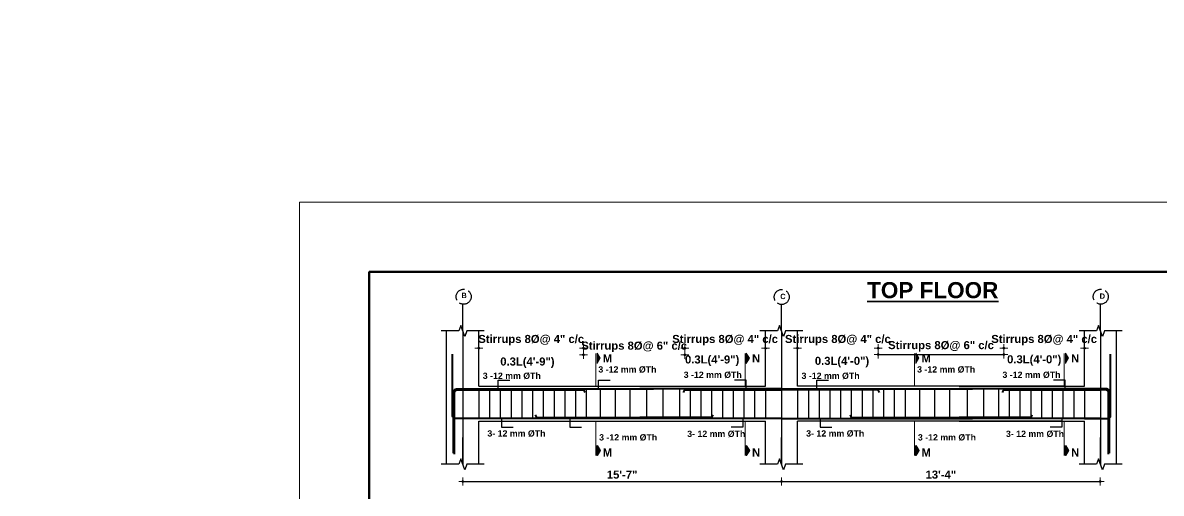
# Model space of a CAD drawing. Header units: inches. Extents: x -12071822 to 12321209, y -1222525 to 1319227.
# Drawn here: x 127889 to 128736, y 50082 to 50433 of the extents above; entities that cross this region are included whole.
import ezdxf
from ezdxf.enums import TextEntityAlignment as Align

# ---------------------------------------------------------------- set-up
doc = ezdxf.new("R2010")
doc.units = ezdxf.units.IN
doc.header["$MEASUREMENT"] = 0
doc.header["$PDMODE"] = 35
doc.linetypes.add('ACAD_ISO02W100', pattern=[15, 12, -3])
for name, color, linetype, lineweight in [('BAR', 5, 'Continuous', 40), ('BORDER', 7, 'Continuous', 60), ('Dimension', 130, 'Continuous', 9), ('Hatch', 9, 'Continuous', 9), ('HATCH1', 4, 'ACAD_ISO02W100', 13), ('TEXT', 255, 'Continuous', 35), ('Window', 3, 'Continuous', 0), ('Windows', 151, 'Continuous', 15)]:
    doc.layers.add(name, color=color, linetype=linetype, lineweight=lineweight)
doc.layers.add('STIRRUP', color=10, linetype='Continuous')
doc.styles.add('1.8 str', font='times.ttf', dxfattribs={"width": 0.8, "height": 6})
doc.styles.add('STYLE1', font='arialbd.ttf')
doc.dimstyles.new('1.4', dxfattribs={"dimscale": 0, "dimtxt": 6, "dimasz": 0.5, "dimexe": 2, "dimexo": 9, "dimgap": 2, "dimtad": 1, "dimdec": 0, "dimlfac": 0.5, "dimzin": 3, "dimdsep": 46, "dimlunit": 4, "dimtxsty": '1.8 str', "dimblk": 'DIM', "dimcen": 3, "dimdle": 3, "dimse1": 1, "dimse2": 1, "dimclrd": 256, "dimclre": 256, "dimclrt": 7, "dimadec": 1, "dimazin": 2, "dimtfac": 1, "dimtdec": 0, "dimtix": 1, "dimtofl": 0, "dimtmove": 2, "dimatfit": 3, "dimldrblk": 'ARROW', "dimfxl": 2, "dimfrac": 2, "dimtolj": 2, "dimtzin": 0, "dimarcsym": 0})

# ---------------------------------------------------------------- blocks, each defined once
blk = doc.blocks.new('DIM')
at = {"layer": 'Dimension'}
h = blk.add_hatch(color=256, dxfattribs=at)
h.paths.add_polyline_path([(0, 1.3), (0, 0), (1.3, 0, 0.414214)])
h.paths.add_polyline_path([(1.3, 0), (0, 0), (0, -1.3, 0.414214)])
h.paths.add_polyline_path([(0, 0), (-1.3, 0, 0.414214), (0, -1.3)])
h.paths.add_polyline_path([(0, 1.3, 0.414214), (-1.3, 0), (0, 0)])
for p, q in [((-6, 0), (6, 0)), ((0, 6), (0, -6))]:
    blk.add_line(p, q, dxfattribs=at)
blk.add_circle((0, 0), 1.28, dxfattribs=at)
blk = doc.blocks.new('*D2665')
at = {"layer": 'Defpoints', "color": 0, "ltscale": 10, "transparency": 16777216}
for p in [(128306.27, 50190.29), (128228.27, 50178.31), (128306.27, 50173.75)]:
    blk.add_point(p, dxfattribs=at)
at = {"layer": 'Dimension', "lineweight": -2, "ltscale": 10, "transparency": 16777216}
for p, q in [((128227.77, 50190.29), (128227.27, 50190.29)), ((128306.77, 50190.29), (128307.27, 50190.29))]:
    blk.add_line(p, q, dxfattribs=at)
at = {"layer": 'Dimension', "lineweight": -2, "ltscale": 10, "transparency": 16777216, "xscale": 0.5, "yscale": 0.5, "zscale": 0.5}
blk.add_blockref('DIM', (128228.27, 50190.29), dxfattribs=at)
at = {"layer": 'Dimension', "lineweight": -2, "ltscale": 10, "transparency": 16777216, "xscale": 0.5, "yscale": 0.5, "zscale": 0.5, "rotation": 180}
blk.add_blockref('DIM', (128306.27, 50190.29), dxfattribs=at)
at = {"layer": 'Dimension', "color": 7, "ltscale": 10, "transparency": 16777216, "insert": (128267.27, 50196.32), "char_height": 6, "attachment_point": 5, "style": 'STYLE1'}
blk.add_mtext('\\A2;Stirrups 8%%C@ 4" c/c', dxfattribs=at)
blk = doc.blocks.new('ARROW')
at = {"layer": 'Hatch'}
h = blk.add_hatch(color=256, dxfattribs=at)
h.dxf.hatch_style = 1
h.paths.add_polyline_path([(12191115.8, -1270860.1), (12191485.4, -1270660.1), (12191115.8, -1270660.1)])
for p, q in [((12191115.8, -1270860.1), (12191115.8, -1270060.1)), ((12191015.8, -1270160.1), (12196382.9, -1270160.1)), ((12191485.4, -1270660.1), (12190746.1, -1270660.1)), ((12190746.1, -1270660.1), (12191115.8, -1270860.1)), ((12191485.4, -1270660.1), (12191115.8, -1270860.1))]:
    blk.add_line(p, q, dxfattribs=at)
blk = doc.blocks.new('*D2666')
at = {"layer": 'Defpoints', "color": 0, "ltscale": 10, "transparency": 16777216}
for p in [(128381.62, 50185.31), (128306.27, 50168.77), (128381.62, 50154.26)]:
    blk.add_point(p, dxfattribs=at)
at = {"layer": 'Dimension', "lineweight": -2, "ltscale": 10, "transparency": 16777216}
for p, q in [((128305.77, 50185.31), (128305.27, 50185.31)), ((128382.12, 50185.31), (128382.62, 50185.31))]:
    blk.add_line(p, q, dxfattribs=at)
at = {"layer": 'Dimension', "lineweight": -2, "ltscale": 10, "transparency": 16777216, "xscale": 0.5, "yscale": 0.5, "zscale": 0.5}
blk.add_blockref('DIM', (128306.27, 50185.31), dxfattribs=at)
at = {"layer": 'Dimension', "lineweight": -2, "ltscale": 10, "transparency": 16777216, "xscale": 0.5, "yscale": 0.5, "zscale": 0.5, "rotation": 180}
blk.add_blockref('DIM', (128381.62, 50185.31), dxfattribs=at)
at = {"layer": 'Dimension', "color": 7, "ltscale": 10, "transparency": 16777216, "insert": (128343.95, 50191.34), "char_height": 6, "attachment_point": 5, "style": 'STYLE1'}
blk.add_mtext('\\A2;Stirrups 8%%C@ 6" c/c', dxfattribs=at)
blk = doc.blocks.new('*D2667')
at = {"layer": 'Defpoints', "color": 0, "ltscale": 10, "transparency": 16777216}
for p in [(128441.62, 50190.29), (128441.62, 50176.75), (128381.62, 50159.24)]:
    blk.add_point(p, dxfattribs=at)
at = {"layer": 'Dimension', "lineweight": -2, "ltscale": 10, "transparency": 16777216}
for p, q in [((128381.12, 50190.29), (128380.62, 50190.29)), ((128442.12, 50190.29), (128442.62, 50190.29))]:
    blk.add_line(p, q, dxfattribs=at)
at = {"layer": 'Dimension', "lineweight": -2, "ltscale": 10, "transparency": 16777216, "xscale": 0.5, "yscale": 0.5, "zscale": 0.5}
blk.add_blockref('DIM', (128381.62, 50190.29), dxfattribs=at)
at = {"layer": 'Dimension', "lineweight": -2, "ltscale": 10, "transparency": 16777216, "xscale": 0.5, "yscale": 0.5, "zscale": 0.5, "rotation": 180}
blk.add_blockref('DIM', (128441.62, 50190.29), dxfattribs=at)
at = {"layer": 'Dimension', "color": 7, "ltscale": 10, "transparency": 16777216, "insert": (128411.62, 50196.32), "char_height": 6, "attachment_point": 5, "style": 'STYLE1'}
blk.add_mtext('\\A2;Stirrups 8%%C@ 4" c/c', dxfattribs=at)
blk = doc.blocks.new('*D2668')
at = {"layer": 'Defpoints', "color": 0, "ltscale": 10, "transparency": 16777216}
for p in [(128465.62, 50190.29), (128465.62, 50176.75), (128525.62, 50159.24)]:
    blk.add_point(p, dxfattribs=at)
at = {"layer": 'Dimension', "lineweight": -2, "ltscale": 10, "transparency": 16777216}
for p, q in [((128465.12, 50190.29), (128464.62, 50190.29)), ((128526.12, 50190.29), (128526.62, 50190.29))]:
    blk.add_line(p, q, dxfattribs=at)
at = {"layer": 'Dimension', "lineweight": -2, "ltscale": 10, "transparency": 16777216, "xscale": 0.5, "yscale": 0.5, "zscale": 0.5}
blk.add_blockref('DIM', (128465.62, 50190.29), dxfattribs=at)
at = {"layer": 'Dimension', "lineweight": -2, "ltscale": 10, "transparency": 16777216, "xscale": 0.5, "yscale": 0.5, "zscale": 0.5, "rotation": 180}
blk.add_blockref('DIM', (128525.62, 50190.29), dxfattribs=at)
at = {"layer": 'Dimension', "color": 7, "ltscale": 10, "transparency": 16777216, "insert": (128495.62, 50196.32), "char_height": 6, "attachment_point": 5, "style": 'STYLE1'}
blk.add_mtext('\\A2;Stirrups 8%%C@ 4" c/c', dxfattribs=at)
blk = doc.blocks.new('*D2669')
at = {"layer": 'Defpoints', "color": 0, "ltscale": 10, "transparency": 16777216}
for p in [(128679.19, 50190.29), (128679.19, 50176.75), (128619.19, 50159.24)]:
    blk.add_point(p, dxfattribs=at)
at = {"layer": 'Dimension', "lineweight": -2, "ltscale": 10, "transparency": 16777216}
for p, q in [((128618.69, 50190.29), (128618.19, 50190.29)), ((128679.69, 50190.29), (128680.19, 50190.29))]:
    blk.add_line(p, q, dxfattribs=at)
at = {"layer": 'Dimension', "lineweight": -2, "ltscale": 10, "transparency": 16777216, "xscale": 0.5, "yscale": 0.5, "zscale": 0.5}
blk.add_blockref('DIM', (128619.19, 50190.29), dxfattribs=at)
at = {"layer": 'Dimension', "lineweight": -2, "ltscale": 10, "transparency": 16777216, "xscale": 0.5, "yscale": 0.5, "zscale": 0.5, "rotation": 180}
blk.add_blockref('DIM', (128679.19, 50190.29), dxfattribs=at)
at = {"layer": 'Dimension', "color": 7, "ltscale": 10, "transparency": 16777216, "insert": (128649.19, 50196.32), "char_height": 6, "attachment_point": 5, "style": 'STYLE1'}
blk.add_mtext('\\A2;Stirrups 8%%C@ 4" c/c', dxfattribs=at)
blk = doc.blocks.new('*D2670')
at = {"layer": 'Defpoints', "color": 0, "ltscale": 10, "transparency": 16777216}
for p in [(128619.19, 50185.68), (128525.62, 50154.26), (128619.19, 50154.26)]:
    blk.add_point(p, dxfattribs=at)
at = {"layer": 'Dimension', "lineweight": -2, "ltscale": 10, "transparency": 16777216}
blk.add_line((128526.12, 50185.68), (128618.69, 50185.68), dxfattribs=at)
at = {"layer": 'Dimension', "lineweight": -2, "ltscale": 10, "transparency": 16777216, "xscale": 0.5, "yscale": 0.5, "zscale": 0.5, "rotation": 180}
blk.add_blockref('DIM', (128525.62, 50185.68), dxfattribs=at)
at = {"layer": 'Dimension', "lineweight": -2, "ltscale": 10, "transparency": 16777216, "xscale": 0.5, "yscale": 0.5, "zscale": 0.5}
blk.add_blockref('DIM', (128619.19, 50185.68), dxfattribs=at)
at = {"layer": 'Dimension', "color": 7, "ltscale": 10, "transparency": 16777216, "insert": (128572.41, 50191.71), "char_height": 6, "attachment_point": 5, "style": 'STYLE1'}
blk.add_mtext('\\A2;Stirrups 8%%C@ 6" c/c', dxfattribs=at)
blk = doc.blocks.new('*D2671')
at = {"layer": 'Defpoints', "color": 0, "ltscale": 10, "transparency": 16777216}
for p in [(128216.27, 50103.79), (128453.62, 50103.79), (128453.62, 50090.98)]:
    blk.add_point(p, dxfattribs=at)
at = {"layer": 'Dimension', "lineweight": -2, "ltscale": 10, "transparency": 16777216}
blk.add_line((128216.77, 50090.98), (128453.12, 50090.98), dxfattribs=at)
at = {"layer": 'Dimension', "lineweight": -2, "ltscale": 10, "transparency": 16777216, "xscale": 0.5, "yscale": 0.5, "zscale": 0.5, "rotation": 180}
blk.add_blockref('DIM', (128216.27, 50090.98), dxfattribs=at)
at = {"layer": 'Dimension', "lineweight": -2, "ltscale": 10, "transparency": 16777216, "xscale": 0.5, "yscale": 0.5, "zscale": 0.5}
blk.add_blockref('DIM', (128453.62, 50090.98), dxfattribs=at)
at = {"layer": 'Dimension', "color": 7, "ltscale": 10, "transparency": 16777216, "insert": (128334.95, 50096.05), "char_height": 6, "attachment_point": 5, "style": 'STYLE1'}
blk.add_mtext('\\A2;15\'-7"', dxfattribs=at)
blk = doc.blocks.new('*D2672')
at = {"layer": 'Defpoints', "color": 0, "ltscale": 10, "transparency": 16777216}
for p in [(128453.62, 50103.79), (128690.97, 50103.79), (128690.97, 50090.98)]:
    blk.add_point(p, dxfattribs=at)
at = {"layer": 'Dimension', "lineweight": -2, "ltscale": 10, "transparency": 16777216}
blk.add_line((128454.12, 50090.98), (128690.47, 50090.98), dxfattribs=at)
at = {"layer": 'Dimension', "lineweight": -2, "ltscale": 10, "transparency": 16777216, "xscale": 0.5, "yscale": 0.5, "zscale": 0.5, "rotation": 180}
blk.add_blockref('DIM', (128453.62, 50090.98), dxfattribs=at)
at = {"layer": 'Dimension', "lineweight": -2, "ltscale": 10, "transparency": 16777216, "xscale": 0.5, "yscale": 0.5, "zscale": 0.5}
blk.add_blockref('DIM', (128690.97, 50090.98), dxfattribs=at)
at = {"layer": 'Dimension', "color": 7, "ltscale": 10, "transparency": 16777216, "insert": (128572.3, 50096.05), "char_height": 6, "attachment_point": 5, "style": 'STYLE1'}
blk.add_mtext('\\A2;13\'-4"', dxfattribs=at)

msp = doc.modelspace()

# ---------------------------------------------------------------- hatches: boundary and pattern name
at = {"layer": 'TEXT', "ltscale": 10}
for points in [[(128316.26, 50186.53), (128316.26, 50179.03), (128318.57, 50182.78)], [(128427.42, 50186.53), (128427.42, 50179.03), (128429.73, 50182.78)], [(128553.61, 50186.53), (128553.61, 50179.03), (128555.92, 50182.78)], [(128664.99, 50186.53), (128664.99, 50179.03), (128667.3, 50182.78)], [(128316.26, 50110.39), (128316.26, 50117.9), (128318.57, 50114.14)], [(128427.42, 50110.39), (128427.42, 50117.9), (128429.73, 50114.14)], [(128553.61, 50110.39), (128553.61, 50117.9), (128555.92, 50114.14)], [(128664.99, 50110.39), (128664.99, 50117.9), (128667.3, 50114.14)]]:
    msp.add_hatch(color=256, dxfattribs=at).paths.add_polyline_path(points)

# ---------------------------------------------------------------- linework, layer by layer
for p, q in [((128216.27, 50203.15), (128216.27, 50223.1)), ((128453.62, 50203.15), (128453.62, 50223.1)), ((128691.19, 50203.15), (128691.19, 50223.1)), ((128216.27, 50203.15), (128216.27, 50103.79)), ((128453.62, 50203.15), (128453.62, 50103.79)), ((128691.19, 50203.15), (128691.19, 50103.79)), ((128216.27, 50103.79), (128216.27, 50123.75)), ((128453.62, 50103.79), (128453.62, 50123.75)), ((128691.19, 50103.79), (128691.19, 50123.75))]:
    msp.add_line(p, q)
at = {"ltscale": 10}
for p, q in [((128204.27, 50135.99), (128204.27, 50203.15)), ((128228.27, 50161.99), (128228.27, 50203.15)), ((128441.62, 50161.99), (128441.62, 50203.15)), ((128465.62, 50161.99), (128465.62, 50203.15)), ((128679.19, 50161.99), (128679.19, 50203.15)), ((128703.19, 50159.24), (128703.19, 50203.15)), ((128228.27, 50161.99), (128426.57, 50161.99)), ((128348.27, 50161.99), (128441.62, 50161.99)), ((128664.13, 50161.99), (128465.62, 50161.99)), ((128585.84, 50161.99), (128679.19, 50161.99)), ((128703.19, 50103.79), (128703.19, 50159.24)), ((128204.27, 50103.79), (128204.27, 50135.99)), ((128228.27, 50103.79), (128228.27, 50135.99)), ((128228.27, 50135.99), (128424.78, 50135.99)), ((128348.27, 50135.99), (128441.62, 50135.99)), ((128441.62, 50103.79), (128441.62, 50135.99)), ((128662.35, 50135.99), (128465.62, 50135.99)), ((128465.62, 50103.79), (128465.62, 50135.99)), ((128585.84, 50135.99), (128679.19, 50135.99)), ((128679.19, 50103.79), (128679.19, 50135.99))]:
    msp.add_line(p, q, dxfattribs=at)
at = {"linetype": 'Continuous', "ltscale": 10}
for points in [[(128232.27, 50203.15), (128219.27, 50203.15), (128217.77, 50199.03), (128214.77, 50207.27), (128213.27, 50203.15), (128200.27, 50203.15)], [(128469.62, 50203.15), (128456.62, 50203.15), (128455.12, 50199.03), (128452.12, 50207.27), (128450.62, 50203.15), (128437.62, 50203.15)], [(128707.19, 50203.15), (128694.19, 50203.15), (128692.69, 50199.03), (128689.69, 50207.27), (128688.19, 50203.15), (128675.19, 50203.15)], [(128232.27, 50103.79), (128219.27, 50103.79), (128217.77, 50099.67), (128214.77, 50107.92), (128213.27, 50103.79), (128200.27, 50103.79)], [(128469.62, 50103.79), (128456.62, 50103.79), (128455.12, 50099.67), (128452.12, 50107.92), (128450.62, 50103.79), (128437.62, 50103.79)], [(128707.19, 50103.79), (128694.19, 50103.79), (128692.69, 50099.67), (128689.69, 50107.92), (128688.19, 50103.79), (128675.19, 50103.79)]]:
    msp.add_lwpolyline(points, dxfattribs=at)
at = {"layer": 'BAR', "ltscale": 10}
for p, q in [((128453.62, 50159.99), (128348.27, 50159.99)), ((128453.62, 50159.99), (128595.84, 50159.99)), ((128691.19, 50159.99), (128585.84, 50159.99)), ((128453.62, 50137.99), (128348.27, 50137.99)), ((128453.62, 50137.99), (128595.84, 50137.99)), ((128691.19, 50137.99), (128585.84, 50137.99))]:
    msp.add_line(p, q, dxfattribs=at)
for points in [[(128228.27, 50137.99), (128210.79, 50137.99, -0.414214), (128208.77, 50140), (128208.77, 50185.99)], [(128679.19, 50137.99), (128696.67, 50137.99, 0.414214), (128698.69, 50140), (128698.69, 50185.99)], [(128209.52, 50111.99), (128209.52, 50157.97, -0.414214), (128211.54, 50159.99), (128228.27, 50159.99)], [(128210.27, 50111.24), (128210.27, 50157.22, -0.414214), (128212.29, 50159.24), (128228.27, 50159.24)], [(128697.94, 50111.99), (128697.94, 50157.97, 0.414214), (128695.92, 50159.99), (128679.19, 50159.99)], [(128697.19, 50111.24), (128697.19, 50157.22, 0.414214), (128695.17, 50159.24), (128679.19, 50159.24)]]:
    msp.add_lwpolyline(points, format="xyb", dxfattribs=at)
for points in [[(128216.27, 50159.99), (128358.27, 50159.99)], [(128216.27, 50159.24), (128306.27, 50159.24), (128307.23, 50157.24)], [(128380.58, 50157.24), (128381.62, 50159.24), (128453.62, 50159.24)], [(128526.67, 50157.24), (128525.62, 50159.24), (128453.62, 50159.24)], [(128618.15, 50157.24), (128619.19, 50159.24), (128691.19, 50159.24)], [(128358.27, 50137.99), (128216.27, 50137.99)], [(128270.32, 50140.74), (128271.27, 50138.74), (128358.27, 50138.74)], [(128402.58, 50140.74), (128401.62, 50138.74), (128348.27, 50138.74)], [(128504.67, 50140.74), (128505.62, 50138.74), (128595.84, 50138.74)], [(128640.15, 50140.74), (128639.19, 50138.74), (128585.84, 50138.74)]]:
    msp.add_lwpolyline(points, dxfattribs=at)
at = {"layer": 'BORDER'}
msp.add_lwpolyline([(131209.5, 50247.19), (131209.5, 48156.34), (128146.66, 48156.34), (128146.66, 50247.19)], close=True, dxfattribs=at)
at = {"layer": 'Dimension', "ltscale": 10}
for p, q in [((128315.4, 50161.99), (128315.4, 50186.48)), ((128426.57, 50161.99), (128426.57, 50186.48)), ((128552.76, 50161.99), (128552.76, 50186.48)), ((128664.13, 50161.99), (128664.13, 50186.48)), ((128315.4, 50110.44), (128315.4, 50135.99)), ((128426.57, 50110.44), (128426.57, 50135.99)), ((128552.76, 50110.44), (128552.76, 50135.99)), ((128664.13, 50110.44), (128664.13, 50135.99))]:
    msp.add_line(p, q, dxfattribs=at)
for points in [[(128316.26, 50179.03), (128316.26, 50186.53), (128318.57, 50182.78), (128316.26, 50179.03)], [(128427.42, 50179.03), (128427.42, 50186.53), (128429.73, 50182.78), (128427.42, 50179.03)], [(128553.61, 50179.03), (128553.61, 50186.53), (128555.92, 50182.78), (128553.61, 50179.03)], [(128664.99, 50179.03), (128664.99, 50186.53), (128667.3, 50182.78), (128664.99, 50179.03)]]:
    msp.add_lwpolyline(points, dxfattribs=at)
at = {"layer": 'HATCH1', "lineweight": 25}
for centre in [(128216.95, 50228.68), (128453.79, 50228.48), (128691.35, 50228.7)]:
    msp.add_circle(centre, 5.6, dxfattribs=at)
at = {"layer": 'STIRRUP'}
for p, q in [((128228.27, 50160.39), (128228.27, 50137.59)), ((128236.27, 50160.39), (128236.27, 50137.59)), ((128244.27, 50160.39), (128244.27, 50137.59)), ((128252.27, 50160.39), (128252.27, 50137.59)), ((128260.27, 50160.39), (128260.27, 50137.59)), ((128268.27, 50160.39), (128268.27, 50137.59)), ((128276.27, 50160.39), (128276.27, 50137.59)), ((128284.27, 50160.39), (128284.27, 50137.59)), ((128292.27, 50160.39), (128292.27, 50137.59)), ((128300.27, 50160.39), (128300.27, 50137.59)), ((128308.27, 50160.39), (128308.27, 50137.59)), ((128318.69, 50160.39), (128318.69, 50137.59)), ((128329.9, 50160.39), (128329.9, 50137.59)), ((128340.78, 50160.39), (128340.78, 50137.59)), ((128353.08, 50160.39), (128353.08, 50137.59)), ((128365.3, 50160.39), (128365.3, 50137.59)), ((128377.62, 50160.39), (128377.62, 50137.59)), ((128385.62, 50160.39), (128385.62, 50137.59)), ((128393.62, 50160.39), (128393.62, 50137.59)), ((128401.62, 50160.39), (128401.62, 50137.59)), ((128409.62, 50160.39), (128409.62, 50137.59)), ((128417.62, 50160.39), (128417.62, 50137.59)), ((128425.62, 50160.39), (128425.62, 50137.59)), ((128433.62, 50160.39), (128433.62, 50137.59)), ((128441.62, 50160.39), (128441.62, 50137.59)), ((128465.62, 50160.39), (128465.62, 50137.59)), ((128473.62, 50160.39), (128473.62, 50137.59)), ((128481.62, 50160.39), (128481.62, 50137.59)), ((128489.62, 50160.39), (128489.62, 50137.59)), ((128497.62, 50160.39), (128497.62, 50137.59)), ((128505.62, 50160.39), (128505.62, 50137.59)), ((128513.62, 50160.39), (128513.62, 50137.59)), ((128521.62, 50160.39), (128521.62, 50137.59)), ((128529.62, 50160.39), (128529.62, 50137.59)), ((128537.62, 50160.39), (128537.62, 50137.59)), ((128545.62, 50160.39), (128545.62, 50137.59)), ((128556.37, 50160.39), (128556.37, 50137.59)), ((128567.68, 50160.39), (128567.68, 50137.59)), ((128578.63, 50160.39), (128578.63, 50137.59)), ((128591.92, 50160.39), (128591.92, 50137.59)), ((128604.01, 50160.39), (128604.01, 50137.59)), ((128615.19, 50160.39), (128615.19, 50137.59)), ((128623.19, 50160.39), (128623.19, 50137.59)), ((128631.19, 50160.39), (128631.19, 50137.59)), ((128639.19, 50160.39), (128639.19, 50137.59)), ((128647.19, 50160.39), (128647.19, 50137.59)), ((128655.19, 50160.39), (128655.19, 50137.59)), ((128663.19, 50160.39), (128663.19, 50137.59)), ((128671.19, 50160.39), (128671.19, 50137.59)), ((128679.19, 50160.39), (128679.19, 50137.59))]:
    msp.add_line(p, q, dxfattribs=at)
at = {"layer": 'TEXT', "ltscale": 10}
for points in [[(128316.26, 50117.9), (128316.26, 50110.39), (128318.57, 50114.14), (128316.26, 50117.9)], [(128427.42, 50117.9), (128427.42, 50110.39), (128429.73, 50114.14), (128427.42, 50117.9)], [(128553.61, 50117.9), (128553.61, 50110.39), (128555.92, 50114.14), (128553.61, 50117.9)], [(128664.99, 50117.9), (128664.99, 50110.39), (128667.3, 50114.14), (128664.99, 50117.9)]]:
    msp.add_lwpolyline(points, dxfattribs=at)
at = {"layer": 'Window'}
msp.add_lwpolyline([(131261.5, 50299.19), (131261.5, 48104.34), (128094.66, 48104.34), (128094.66, 50299.19)], close=True, dxfattribs=at)
at = {"layer": 'Windows'}
msp.add_circle((127888.68, 49173.51), 6257.09, dxfattribs=at)

# ---------------------------------------------------------------- texts
at = {"layer": 'HATCH1', "lineweight": 25, "style": 'STYLE1'}
for s, p in [('B', (128215.26, 50227.69)), ('C', (128452.69, 50226.93)), ('D', (128690.49, 50227.15))]:
    msp.add_text(s, height=4, dxfattribs=at).set_placement(p)
at = {"layer": 'TEXT', "style": 'STYLE1'}
msp.add_text('%%UTOP FLOOR', height=12, dxfattribs=at).set_placement((128566.24, 50233.62), align=Align.MIDDLE_CENTER)
at = {"layer": 'TEXT', "ltscale": 10, "style": 'STYLE1'}
for s, height, p in [('M', 6, (128320.55, 50179.69)), ('N', 6, (128431.72, 50179.69)), ('M', 6, (128557.9, 50179.69)), ('N', 6, (128669.29, 50179.69)), ('3 -12 mm %%CTh ', 4.68, (128317.28, 50172.2)), ('3 -12 mm %%CTh ', 4.68, (128554.63, 50172.2)), ('3 -12 mm %%CTh', 4.68, (128231.21, 50167.44)), ('3 -12 mm %%CTh', 4.68, (128380.81, 50168.19)), ('3 -12 mm %%CTh', 4.68, (128468.56, 50167.44)), ('3 -12 mm %%CTh', 4.68, (128618.17, 50168.19)), ('3- 12 mm %%CTh', 4.68, (128234.66, 50124.49)), ('3 -12 mm %%CTh ', 4.68, (128317.84, 50121.55)), ('3- 12 mm %%CTh', 4.68, (128383.43, 50124.17)), ('3- 12 mm %%CTh', 4.68, (128472.02, 50124.49)), ('3 -12 mm %%CTh ', 4.68, (128555.19, 50121.55)), ('3- 12 mm %%CTh', 4.68, (128620.78, 50124.17)), ('M', 6, (128320.55, 50109.57)), ('N', 6, (128431.72, 50109.57)), ('M', 6, (128557.9, 50109.57)), ('N', 6, (128669.29, 50109.57))]:
    msp.add_text(s, height=height, dxfattribs=at).set_placement(p)
at = {"layer": 'TEXT', "style": 'STYLE1'}
for s, p in [('0.3L(4\'-9")', (128381.79, 50178.93)), ('0.3L(4\'-0")', (128478.47, 50177.9)), ('0.3L(4\'-0")', (128621.6, 50179.07)), ('0.3L(4\'-9")', (128244.23, 50177.41))]:
    msp.add_text(s, height=6, dxfattribs=at).set_placement(p)

# ---------------------------------------------------------------- dimensions: what is measured, and where the dimension line sits
at = {"layer": 'Dimension', "ltscale": 10}
for base, p1, p2, text, picture, middle in [((128306.27, 50190.29), (128228.27, 50178.31), (128306.27, 50173.75), 'Stirrups 8%%C@ 4" c/c', '*D2665', (128267.27, 50196.32)), ((128381.62, 50185.31), (128306.27, 50168.77), (128381.62, 50154.26), 'Stirrups 8%%C@ 6" c/c', '*D2666', (128343.95, 50191.34)), ((128441.62, 50190.29), (128381.62, 50159.24), (128441.62, 50176.75), 'Stirrups 8%%C@ 4" c/c', '*D2667', (128411.62, 50196.32)), ((128619.19, 50185.68), (128525.62, 50154.26), (128619.19, 50154.26), 'Stirrups 8%%C@ 6" c/c', '*D2670', (128572.41, 50191.71)), ((128679.19, 50190.29), (128619.19, 50159.24), (128679.19, 50176.75), 'Stirrups 8%%C@ 4" c/c', '*D2669', (128649.19, 50196.32)), ((128453.62, 50090.98), (128216.27, 50103.79), (128453.62, 50103.79), '15\'-7"', '*D2671', (128334.95, 50096.05)), ((128690.97, 50090.98), (128453.62, 50103.79), (128690.97, 50103.79), '13\'-4"', '*D2672', (128572.3, 50096.05))]:
    dim = msp.add_linear_dim(base=base, p1=p1, p2=p2, text=text, dimstyle='1.4', override={"dimscale": 1, "dimtxsty": 'STYLE1'}, dxfattribs=at)
    dim.commit()
    dim.dimension.update_dxf_attribs({"geometry": picture, "text_midpoint": middle})
dim = msp.add_linear_dim(base=(128465.62, 50190.29), p1=(128525.62, 50159.24), p2=(128465.62, 50176.75), angle=180, text='Stirrups 8%%C@ 4" c/c', dimstyle='1.4', override={"dimscale": 1, "dimtxsty": 'STYLE1'}, dxfattribs=at)
dim.commit()
dim.dimension.update_dxf_attribs({"geometry": '*D2668', "text_midpoint": (128495.62, 50196.32)})

# ---------------------------------------------------------------- leaders
for points in [[(128242.63, 50160.39), (128242.63, 50166.59), (128251.35, 50166.59)], [(128317.31, 50160.39), (128317.31, 50166.59), (128326.03, 50166.59)], [(128427.27, 50160.39), (128427.27, 50166.59), (128418.55, 50166.59)], [(128479.98, 50160.39), (128479.98, 50166.59), (128488.7, 50166.59)], [(128664.83, 50160.39), (128664.83, 50166.59), (128656.11, 50166.59)], [(128245.11, 50137.59), (128245.11, 50131.38), (128253.83, 50131.38)], [(128296.03, 50137.59), (128296.03, 50131.38), (128304.75, 50131.38)], [(128424.78, 50137.59), (128424.78, 50131.38), (128416.06, 50131.38)], [(128482.46, 50137.59), (128482.46, 50131.38), (128491.18, 50131.38)], [(128662.35, 50137.59), (128662.35, 50131.38), (128653.63, 50131.38)]]:
    msp.add_leader(points, dimstyle='1.4', override={"dimscale": 1, "dimtxsty": 'STYLE1'}, dxfattribs=at)

doc.saveas('drawing.dxf')
